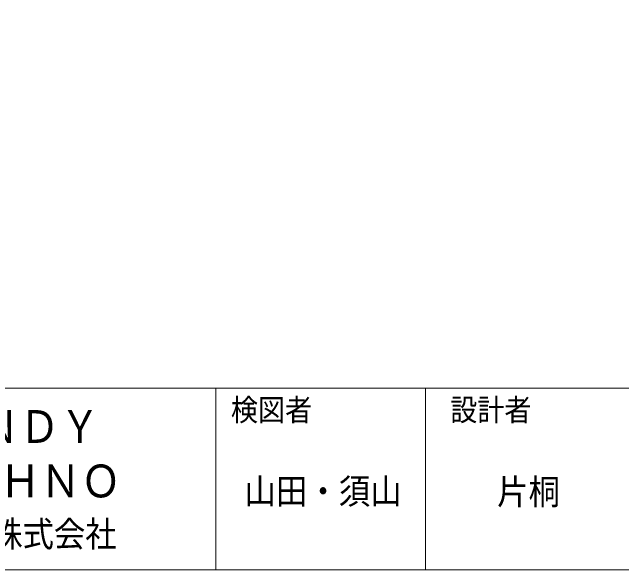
# Model space of a CAD drawing. Units: millimetres, scale not verified. Extents: x -1200 to 1200, y -500 to 500.
# Drawn here: x 314.05 to 357.65, y -113 to -73.09 of the extents above; entities that cross this region are included whole.
import ezdxf
from ezdxf.enums import TextEntityAlignment as Align

# ---------------------------------------------------------------- set-up
doc = ezdxf.new("R2010")
doc.units = ezdxf.units.MM
doc.header["$LTSCALE"] = 1.1
doc.layers.add('0-0_一般', color=7, linetype='Continuous', lineweight=9)
doc.styles.add('ＭＳ ゴシック', font='')
doc.styles.get('ＭＳ ゴシック').set_extended_font_data('MS Gothic')

# ---------------------------------------------------------------- blocks, each defined once
blk = doc.blocks.new('グループ-1')
at = {"layer": '0-0_一般'}
blk.add_lwpolyline([(123809.96, 174714.08), (123838.62, 174714.08), (123853.63, 174698.96), (123853.63, 174554.21), (123838.62, 174539.08), (123809.96, 174539.08), (123794.95, 174554.21), (123794.95, 174593.81), (123737.31, 174593.81), (123737.32, 174554.21), (123722.3, 174539.08), (123693.64, 174539.08), (123678.64, 174554.21), (123678.63, 174698.96), (123693.64, 174714.08), (123722.3, 174714.08), (123737.31, 174698.96), (123737.31, 174659.35), (123794.95, 174659.34), (123794.95, 174698.95)], close=True, dxfattribs=at)
at = {"layer": '0-0_一般', "style": 'ＭＳ ゴシック', "width": 0.9}
for s, height, p in [('ＨＡＮＤＹ', 58.77, (123897.74, 174634.33)), ('ＴＥＣＨＮＯ', 58.77, (123863.13, 174536.92)), ('ハンディテクノ株式会社', 45.71, (123670.92, 174452.55))]:
    blk.add_text(s, height=height, dxfattribs=at).set_placement(p, align=Align.BOTTOM_LEFT)

msp = doc.modelspace()

# ---------------------------------------------------------------- linework, layer by layer
at = {"layer": '0-0_一般'}
for p, q in [((328.607, -100), (328.607, -113)), ((343.607, -100), (343.607, -113))]:
    msp.add_line(p, q, dxfattribs=at)
for points in [[(98.607, 160), (498.607, 160), (498.607, -100), (98.607, -100)], [(98.607, -100), (498.607, -100), (498.607, -113), (98.607, -113)]]:
    msp.add_lwpolyline(points, close=True, dxfattribs=at)

# ---------------------------------------------------------------- block references
at = {"layer": '0-0_一般', "xscale": 0.04, "yscale": 0.04}
msp.add_blockref('グループ-1', (-4650, -7090), dxfattribs=at)

# ---------------------------------------------------------------- texts
at = {"layer": '0-0_一般', "style": 'ＭＳ ゴシック', "width": 0.9}
for s, height, p in [('検図者', 1.576, (329.696, -102.814)), ('設計者', 1.576, (345.381, -102.814)), ('山田・須山', 1.833, (330.659, -108.841)), ('片桐', 1.833, (348.731, -108.879))]:
    msp.add_text(s, height=height, dxfattribs=at).set_placement(p, align=Align.BOTTOM_LEFT)

doc.saveas('drawing.dxf')
